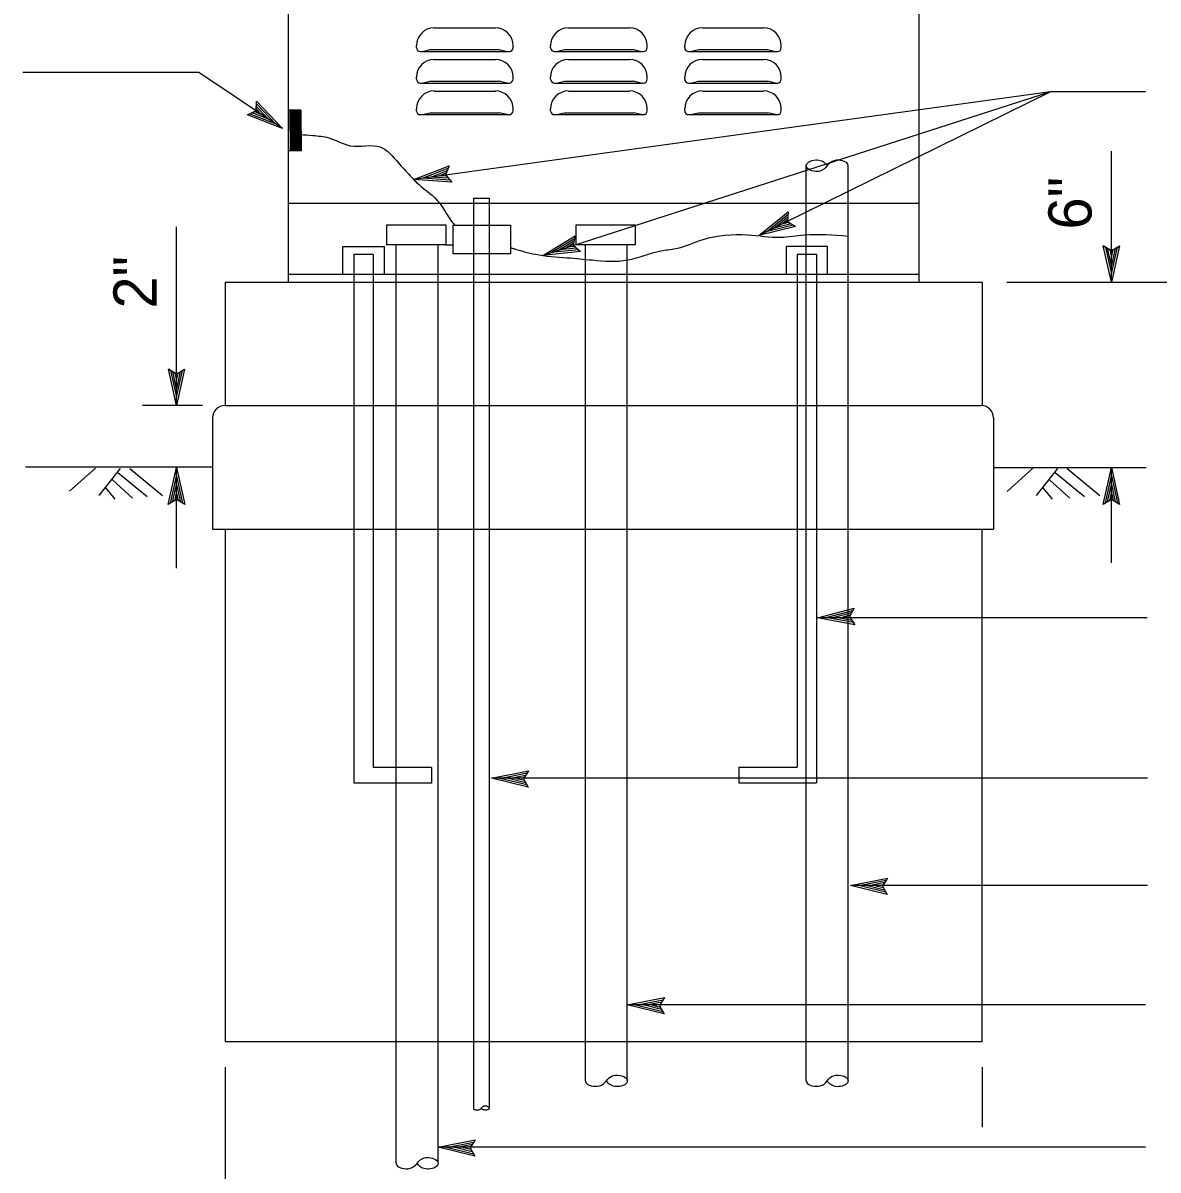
# Model space of a CAD drawing. Extents: x -893 to 867, y -474 to 712.
# Drawn here: x -408.6 to -224.5, y -257.4 to -71.4 of the extents above; entities that cross this region are included whole.
import ezdxf

# ---------------------------------------------------------------- set-up
doc = ezdxf.new("R2010")
doc.units = 0
for name, color, linetype in [('56 Stage 3 Anno', 7, 'Continuous'), ('57 Undefined', 7, 'Continuous'), ('59 Sndwall Anno', 7, 'Continuous'), ('60 Nongeo Data', 7, 'Continuous')]:
    doc.layers.add(name, color=color, linetype=linetype)

msp = doc.modelspace()

# ---------------------------------------------------------------- linework, layer by layer
at = {"layer": '56 Stage 3 Anno'}
for p, q in [((-241.96, -82.59), (-324.33, -109.09)), ((-241.96, -82.59), (-289.31, -105.87)), ((-232.11, -113.46), (-232.11, -92.21)), ((-345.21, -96.82), (-339.49, -94.58)), ((-339.49, -94.58), (-340.07, -96.02)), ((-339.49, -94.58), (-339.49, -94.58)), ((-339.35, -96.9), (-343.85, -96.6)), ((-343.84, -96.6), (-339.66, -94.97)), ((-342.48, -96.39), (-339.79, -95.34)), ((-339.63, -96.58), (-342.48, -96.39)), ((-341.12, -96.18), (-339.96, -95.73)), ((-339.86, -96.27), (-341.12, -96.18)), ((-340.07, -96.02), (-339.08, -97.22)), ((-339.08, -97.22), (-345.21, -96.82)), ((-345.21, -96.82), (-345.21, -96.82)), ((-339.08, -97.22), (-339.08, -97.22)), ((-289.31, -105.87), (-284.52, -102.03)), ((-284.52, -102.03), (-284.65, -103.58)), ((-284.52, -102.03), (-284.52, -102.03)), ((-288.06, -105.26), (-284.57, -102.46)), ((-286.83, -104.66), (-284.57, -102.85)), ((-284.06, -103.98), (-286.83, -104.66)), ((-285.59, -104.05), (-284.63, -103.27)), ((-284.37, -103.75), (-285.59, -104.05)), ((-284.65, -103.58), (-283.34, -104.43)), ((-383.72, -133.46), (-383.72, -104.46)), ((-324.33, -109.09), (-319.06, -105.93)), ((-319.06, -105.93), (-319.4, -107.44)), ((-319.06, -105.93), (-319.06, -105.93)), ((-283.34, -104.43), (-289.31, -105.87)), ((-289.31, -105.87), (-289.31, -105.87)), ((-283.69, -104.2), (-288.07, -105.26)), ((-283.34, -104.43), (-283.34, -104.43)), ((-323.01, -108.64), (-319.17, -106.34)), ((-321.71, -108.22), (-319.23, -106.73)), ((-320.4, -107.78), (-319.34, -107.14)), ((-319.15, -107.65), (-320.4, -107.78)), ((-319.4, -107.44), (-318.22, -108.46)), ((-318.22, -108.46), (-324.33, -109.09)), ((-324.33, -109.09), (-324.33, -109.09)), ((-318.53, -108.19), (-323.02, -108.65)), ((-318.87, -107.92), (-321.71, -108.22)), ((-318.22, -108.46), (-318.22, -108.46)), ((-249.05, -113.46), (-215.88, -113.46)), ((-377.87, -143.45), (-408.2, -143.45)), ((-385.06, -149.5), (-383.72, -143.5)), ((-384.7, -149.29), (-383.72, -144.88)), ((-383.72, -159.81), (-383.72, -143.5)), ((-383.72, -143.5), (-383.72, -143.5)), ((-383.72, -143.5), (-382.39, -149.5)), ((-383.71, -144.89), (-382.75, -149.27)), ((-251.22, -143.46), (-226.48, -143.46)), ((-233.45, -149.46), (-232.11, -143.46)), ((-233.09, -149.24), (-232.11, -144.84)), ((-232.11, -158.93), (-232.11, -143.46)), ((-232.11, -143.46), (-232.11, -143.46)), ((-232.11, -143.46), (-230.78, -149.46)), ((-232.1, -144.85), (-231.14, -149.22)), ((-384.34, -149.05), (-383.72, -146.26)), ((-383.72, -146.26), (-383.09, -149.09)), ((-232.73, -149.01), (-232.11, -146.22)), ((-232.11, -146.22), (-231.48, -149.05)), ((-383.72, -148.7), (-385.06, -149.5)), ((-384, -148.88), (-383.72, -147.65)), ((-383.72, -147.65), (-383.45, -148.85)), ((-382.39, -149.5), (-383.72, -148.7)), ((-232.11, -148.66), (-233.45, -149.46)), ((-232.38, -148.83), (-232.11, -147.6)), ((-232.11, -147.6), (-231.84, -148.81)), ((-230.78, -149.46), (-232.11, -148.66)), ((-385.06, -149.5), (-385.06, -149.5)), ((-382.39, -149.5), (-382.39, -149.5)), ((-233.45, -149.46), (-233.45, -149.46)), ((-230.78, -149.46), (-230.78, -149.46)), ((-279.76, -167.84), (-273.81, -166.3)), ((-278.37, -167.79), (-274.03, -166.67)), ((-277, -167.75), (-274.2, -167.02)), ((-273.81, -166.3), (-274.56, -167.66)), ((-273.81, -166.3), (-273.81, -166.3)), ((-273.71, -168.97), (-279.76, -167.84)), ((-279.76, -167.84), (-279.76, -167.84)), ((-226.29, -167.84), (-279.76, -167.84)), ((-273.94, -168.62), (-278.38, -167.79)), ((-274.19, -168.27), (-277, -167.75)), ((-275.62, -167.7), (-274.42, -167.39)), ((-274.38, -167.93), (-275.62, -167.7)), ((-274.56, -167.66), (-273.71, -168.97)), ((-273.71, -168.97), (-273.71, -168.97)), ((-332.66, -193.87), (-326.63, -192.65)), ((-331.27, -193.89), (-326.87, -193.01)), ((-329.9, -193.92), (-327.06, -193.35)), ((-326.63, -192.65), (-327.46, -193.97)), ((-326.63, -192.65), (-326.63, -192.65)), ((-226.24, -193.87), (-332.66, -193.87)), ((-326.69, -195.32), (-332.66, -193.87)), ((-332.66, -193.87), (-332.66, -193.87)), ((-326.89, -194.96), (-331.28, -193.89)), ((-327.12, -194.6), (-329.9, -193.92)), ((-328.51, -193.95), (-327.3, -193.71)), ((-327.29, -194.25), (-328.51, -193.95)), ((-327.46, -193.97), (-326.69, -195.32)), ((-326.69, -195.32), (-326.69, -195.32)), ((-274.44, -211.24), (-268.41, -210.05)), ((-268.41, -210.05), (-269.24, -211.36)), ((-268.41, -210.05), (-268.41, -210.05)), ((-268.47, -212.72), (-274.44, -211.24)), ((-274.44, -211.24), (-274.44, -211.24)), ((-226.24, -211.24), (-274.44, -211.24)), ((-268.68, -212.35), (-273.06, -211.27)), ((-273.05, -211.27), (-268.65, -210.4)), ((-271.68, -211.3), (-268.84, -210.74)), ((-268.9, -211.99), (-271.68, -211.3)), ((-270.3, -211.34), (-269.08, -211.1)), ((-269.07, -211.64), (-270.3, -211.34)), ((-269.24, -211.36), (-268.47, -212.72)), ((-268.47, -212.72), (-268.47, -212.72)), ((-310.61, -230.62), (-304.58, -229.41)), ((-309.22, -230.65), (-304.82, -229.77)), ((-307.84, -230.68), (-305.01, -230.11)), ((-306.46, -230.71), (-305.25, -230.47)), ((-304.58, -229.41), (-305.41, -230.73)), ((-304.58, -229.41), (-304.58, -229.41)), ((-304.63, -232.08), (-310.61, -230.62)), ((-310.61, -230.62), (-310.61, -230.62)), ((-226.6, -230.62), (-310.61, -230.62)), ((-304.84, -231.72), (-309.23, -230.65)), ((-305.07, -231.36), (-307.84, -230.68)), ((-305.24, -231.01), (-306.46, -230.71)), ((-305.41, -230.73), (-304.63, -232.08)), ((-304.63, -232.08), (-304.63, -232.08)), ((-375.83, -240.7), (-375.83, -279.78)), ((-253.05, -240.7), (-253.05, -250.41)), ((-341.31, -253.7), (-335.29, -252.49)), ((-339.92, -253.72), (-335.53, -252.84)), ((-335.29, -252.49), (-336.11, -253.8)), ((-335.29, -252.49), (-335.29, -252.49)), ((-226.6, -253.7), (-341.31, -253.7)), ((-335.34, -255.16), (-341.31, -253.7)), ((-341.31, -253.7), (-341.31, -253.7)), ((-335.55, -254.8), (-339.93, -253.72)), ((-338.55, -253.75), (-335.71, -253.18)), ((-335.78, -254.43), (-338.55, -253.75)), ((-337.17, -253.78), (-335.95, -253.54)), ((-335.94, -254.08), (-337.17, -253.78)), ((-336.11, -253.8), (-335.34, -255.16)), ((-335.34, -255.16), (-335.34, -255.16))]:
    msp.add_line(p, q, dxfattribs=at)
for points in [[(-366.55, -88.5), (-380.12, -79.45), (-408.62, -79.45)], [(-226.6, -82.59), (-241.96, -82.59), (-345.21, -96.82)]]:
    msp.add_lwpolyline(points, dxfattribs=at)
for points in [[(-370.73, -84.12), (-366.55, -88.5), (-372.19, -86.31), (-371.82, -86.14), (-367.69, -87.74), (-370.75, -84.53), (-370.77, -84.94), (-368.81, -86.99), (-371.46, -85.96), (-371.09, -85.79), (-369.94, -86.23), (-370.8, -85.34), (-370.81, -85.66), (-372.19, -86.31), (-370.81, -85.66)], [(-230.79, -107.55), (-232.11, -113.46), (-233.42, -107.55), (-233.07, -107.76), (-232.11, -112.09), (-231.14, -107.76), (-231.49, -107.97), (-232.1, -110.74), (-232.72, -107.97), (-232.37, -108.18), (-232.1, -109.38), (-231.84, -108.18), (-232.11, -108.34), (-233.42, -107.55), (-232.11, -108.34)], [(-382.4, -127.55), (-383.72, -133.46), (-385.03, -127.55), (-384.68, -127.76), (-383.72, -132.09), (-382.75, -127.76), (-383.1, -127.97), (-383.72, -130.74), (-384.33, -127.97), (-383.98, -128.18), (-383.71, -129.38), (-383.45, -128.18), (-383.72, -128.34), (-385.03, -127.55), (-383.72, -128.34)]]:
    msp.add_lwpolyline(points, close=True, dxfattribs=at)
at = {"layer": '59 Sndwall Anno'}
for p, q in [((-396.85, -143.6), (-401.04, -147.33)), ((-392.87, -143.63), (-396.33, -148.03)), ((-393.21, -144.29), (-388.48, -148.19)), ((-391.26, -143.65), (-385.96, -148.01)), ((-244.84, -143.62), (-249.04, -147.35)), ((-240.87, -143.64), (-244.33, -148.04)), ((-241.21, -144.3), (-236.47, -148.2)), ((-239.26, -143.66), (-233.96, -148.02)), ((-395.23, -146.77), (-393.71, -148.63)), ((-394.08, -145.5), (-390.84, -148.45)), ((-243.22, -146.78), (-241.71, -148.64)), ((-242.08, -145.52), (-238.84, -148.46))]:
    msp.add_line(p, q, dxfattribs=at)
at = {"layer": '60 Nongeo Data'}
for p, q in [((-365.6, 106.53), (-365.6, -113.46)), ((-263.28, -113.46), (-263.28, 106.53)), ((-341.92, -72.21), (-332.01, -72.21)), ((-320.17, -72.21), (-310.26, -72.21)), ((-298.43, -72.21), (-288.52, -72.21)), ((-344.8, -75.41), (-344.8, -75.09)), ((-344.16, -76.05), (-329.77, -76.05)), ((-343.84, -76.05), (-342.56, -75.73)), ((-342.56, -75.73), (-331.37, -75.73)), ((-342.56, -75.73), (-336.3, -75.73)), ((-331.37, -75.73), (-330.09, -76.05)), ((-329.13, -75.41), (-329.13, -75.09)), ((-323.05, -75.41), (-323.05, -75.09)), ((-322.41, -76.05), (-308.02, -76.05)), ((-322.09, -76.05), (-320.81, -75.73)), ((-320.81, -75.73), (-314.56, -75.73)), ((-320.81, -75.73), (-309.62, -75.73)), ((-309.62, -75.73), (-308.35, -76.05)), ((-307.38, -75.41), (-307.38, -75.09)), ((-301.31, -75.41), (-301.31, -75.09)), ((-300.67, -76.05), (-286.28, -76.05)), ((-300.35, -76.05), (-299.07, -75.73)), ((-299.07, -75.73), (-292.81, -75.73)), ((-299.07, -75.73), (-287.88, -75.73)), ((-287.88, -75.73), (-286.6, -76.05)), ((-285.64, -75.41), (-285.64, -75.09)), ((-341.92, -77.33), (-332.01, -77.33)), ((-320.17, -77.33), (-310.26, -77.33)), ((-298.43, -77.33), (-288.52, -77.33)), ((-344.8, -80.53), (-344.8, -80.2)), ((-344.16, -81.17), (-329.77, -81.17)), ((-343.84, -81.17), (-342.56, -80.84)), ((-342.56, -80.84), (-331.37, -80.84)), ((-330.09, -81.17), (-331.37, -80.84)), ((-329.13, -80.53), (-329.13, -80.2)), ((-323.05, -80.53), (-323.05, -80.2)), ((-322.41, -81.17), (-308.02, -81.17)), ((-322.09, -81.17), (-320.81, -80.84)), ((-320.81, -80.84), (-309.62, -80.84)), ((-308.35, -81.17), (-309.62, -80.84)), ((-307.38, -80.53), (-307.38, -80.2)), ((-301.31, -80.53), (-301.31, -80.2)), ((-300.67, -81.17), (-286.28, -81.17)), ((-300.35, -81.17), (-299.07, -80.84)), ((-299.07, -80.84), (-287.88, -80.84)), ((-286.6, -81.17), (-287.88, -80.84)), ((-285.64, -80.53), (-285.64, -80.2)), ((-341.92, -82.45), (-332.01, -82.45)), ((-320.17, -82.45), (-310.26, -82.45)), ((-298.43, -82.45), (-288.52, -82.45)), ((-344.8, -85.64), (-344.8, -85.32)), ((-329.13, -85.64), (-329.13, -85.32)), ((-323.05, -85.64), (-323.05, -85.32)), ((-307.38, -85.64), (-307.38, -85.32)), ((-301.31, -85.64), (-301.31, -85.32)), ((-285.64, -85.64), (-285.64, -85.32)), ((-363.53, -85.57), (-365.51, -85.57)), ((-365.32, -85.57), (-365.3, -92.14)), ((-365.12, -85.57), (-365.1, -92.14)), ((-364.92, -85.57), (-364.9, -92.14)), ((-364.72, -85.57), (-364.7, -92.14)), ((-364.52, -85.57), (-364.5, -92.14)), ((-364.32, -85.57), (-364.3, -92.14)), ((-364.12, -85.57), (-364.11, -92.14)), ((-363.92, -85.57), (-363.91, -92.14)), ((-363.73, -85.57), (-363.71, -92.14)), ((-363.53, -85.57), (-363.51, -92.14)), ((-344.16, -86.28), (-329.77, -86.28)), ((-343.84, -86.28), (-342.56, -85.96)), ((-342.56, -85.96), (-331.37, -85.96)), ((-330.09, -86.28), (-331.37, -85.96)), ((-322.41, -86.28), (-308.02, -86.28)), ((-322.09, -86.28), (-320.81, -85.96)), ((-320.81, -85.96), (-309.62, -85.96)), ((-308.35, -86.28), (-309.62, -85.96)), ((-300.67, -86.28), (-286.28, -86.28)), ((-300.35, -86.28), (-299.07, -85.96)), ((-299.07, -85.96), (-287.88, -85.96)), ((-286.6, -86.28), (-287.88, -85.96)), ((-363.51, -92.14), (-365.49, -92.14)), ((-281.59, -242.94), (-281.59, -94.56)), ((-274.8, -242.93), (-274.8, -94.55)), ((-335.57, -99.82), (-333.02, -99.82)), ((-335.57, -99.82), (-335.57, -247.35)), ((-333.02, -99.82), (-333.02, -247.33)), ((-263.28, -100.67), (-365.6, -100.67)), ((-349.61, -107.37), (-349.61, -104.17)), ((-349.61, -104.17), (-340.02, -104.17)), ((-340.02, -104.17), (-340.02, -107.37)), ((-318.92, -104.17), (-309.33, -104.17)), ((-318.92, -107.37), (-318.92, -104.17)), ((-309.33, -104.17), (-309.33, -107.37)), ((-356.74, -112.08), (-356.74, -107.67)), ((-356.74, -107.67), (-350.05, -107.67)), ((-350.05, -107.67), (-350.05, -112.08)), ((-340.02, -107.37), (-349.61, -107.37)), ((-348.1, -256.29), (-348.1, -107.37)), ((-341.31, -256.18), (-341.31, -107.37)), ((-340.02, -107.37), (-338.9, -107.41)), ((-309.33, -107.37), (-318.92, -107.37)), ((-317.41, -242.94), (-317.41, -107.37)), ((-310.61, -242.93), (-310.61, -107.37)), ((-278.16, -107.64), (-284.86, -107.64)), ((-284.86, -107.64), (-284.86, -112.05)), ((-278.16, -112.05), (-278.16, -107.64)), ((-351.82, -108.93), (-354.97, -108.93)), ((-354.97, -108.93), (-354.97, -194.64)), ((-351.82, -108.93), (-351.82, -115.21)), ((-351.82, -108.93), (-351.82, -192.12)), ((-283.08, -108.9), (-279.93, -108.9)), ((-283.08, -108.9), (-283.08, -192.09)), ((-279.93, -108.9), (-279.93, -194.61)), ((-263.28, -112.18), (-365.6, -112.18)), ((-375.83, -113.46), (-253.05, -113.46)), ((-375.83, -113.46), (-375.83, -133.46)), ((-253.05, -113.46), (-253.05, -133.47)), ((-379.52, -133.46), (-389.24, -133.46)), ((-375.83, -133.46), (-253.22, -133.46)), ((-377.87, -135.46), (-377.87, -153.46)), ((-251.22, -135.46), (-251.22, -153.46)), ((-377.87, -153.46), (-251.22, -153.46)), ((-375.83, -153.46), (-375.83, -236.55)), ((-253.05, -236.55), (-253.05, -153.46)), ((-342.37, -192.12), (-351.82, -192.12)), ((-342.37, -192.12), (-342.37, -194.64)), ((-292.54, -192.09), (-283.08, -192.09)), ((-292.54, -192.09), (-292.54, -194.61)), ((-342.37, -194.64), (-354.97, -194.64)), ((-292.54, -194.61), (-279.93, -194.61)), ((-375.83, -236.55), (-253.05, -236.55))]:
    msp.add_line(p, q, dxfattribs=at)
for points in [[(-274.8, -94.55), (-274.81, -94.46), (-274.89, -94.27), (-275.03, -94.11), (-275.2, -93.98), (-275.42, -93.87), (-275.72, -93.76), (-276.07, -93.7), (-276.38, -93.67), (-276.73, -93.68), (-277.08, -93.75), (-277.41, -93.88), (-277.74, -94.08), (-277.96, -94.27), (-278.19, -94.54), (-278.42, -94.85), (-278.65, -95.07), (-279, -95.29), (-279.36, -95.43), (-279.61, -95.48), (-280.04, -95.49), (-280.39, -95.45), (-280.7, -95.38), (-280.94, -95.29), (-281.19, -95.16), (-281.4, -95), (-281.5, -94.86), (-281.57, -94.72), (-281.6, -94.55), (-281.57, -94.37), (-281.5, -94.23), (-281.41, -94.12), (-281.24, -93.97), (-281.03, -93.85), (-280.87, -93.78), (-280.62, -93.7), (-280.34, -93.64), (-280.06, -93.61), (-279.83, -93.61), (-279.55, -93.64), (-279.33, -93.7), (-279.08, -93.79), (-278.96, -93.83), (-278.8, -93.94), (-278.68, -94.03), (-278.5, -94.18), (-278.36, -94.33), (-278.27, -94.45), (-278.2, -94.54)], [(-317.41, -242.92), (-317.4, -243.02), (-317.32, -243.21), (-317.18, -243.37), (-317.01, -243.49), (-316.78, -243.61), (-316.48, -243.71), (-316.13, -243.78), (-315.82, -243.8), (-315.48, -243.8), (-315.13, -243.73), (-314.79, -243.6), (-314.46, -243.39), (-314.25, -243.21), (-314.01, -242.94), (-313.79, -242.63), (-313.56, -242.41), (-313.2, -242.18), (-312.84, -242.05), (-312.59, -242), (-312.16, -241.99), (-311.81, -242.03), (-311.5, -242.1), (-311.26, -242.18), (-311.01, -242.32), (-310.81, -242.48), (-310.7, -242.61), (-310.64, -242.75), (-310.61, -242.93), (-310.64, -243.1), (-310.71, -243.24), (-310.8, -243.36), (-310.96, -243.5), (-311.17, -243.62), (-311.33, -243.69), (-311.58, -243.77), (-311.86, -243.83), (-312.14, -243.86), (-312.37, -243.86), (-312.66, -243.83), (-312.88, -243.78), (-313.12, -243.69), (-313.24, -243.64), (-313.4, -243.54), (-313.53, -243.45), (-313.71, -243.29), (-313.84, -243.15), (-313.94, -243.03), (-314, -242.93)], [(-281.6, -242.93), (-281.59, -243.02), (-281.51, -243.21), (-281.37, -243.37), (-281.2, -243.5), (-280.98, -243.61), (-280.67, -243.71), (-280.32, -243.78), (-280.01, -243.81), (-279.67, -243.8), (-279.32, -243.73), (-278.98, -243.6), (-278.65, -243.4), (-278.44, -243.21), (-278.21, -242.94), (-277.98, -242.63), (-277.75, -242.41), (-277.39, -242.19), (-277.03, -242.05), (-276.78, -242), (-276.35, -241.99), (-276, -242.03), (-275.69, -242.1), (-275.45, -242.19), (-275.2, -242.32), (-275, -242.48), (-274.89, -242.61), (-274.83, -242.76), (-274.8, -242.93), (-274.83, -243.11), (-274.9, -243.25), (-274.99, -243.36), (-275.16, -243.5), (-275.36, -243.63), (-275.52, -243.7), (-275.78, -243.78), (-276.05, -243.83), (-276.33, -243.86), (-276.56, -243.87), (-276.85, -243.84), (-277.07, -243.78), (-277.31, -243.69), (-277.44, -243.64), (-277.59, -243.54), (-277.72, -243.45), (-277.9, -243.3), (-278.03, -243.15), (-278.13, -243.03), (-278.19, -242.93)], [(-335.57, -247.33), (-335.57, -247.37), (-335.54, -247.44), (-335.48, -247.5), (-335.42, -247.55), (-335.34, -247.59), (-335.23, -247.63), (-335.09, -247.65), (-334.98, -247.66), (-334.84, -247.66), (-334.72, -247.64), (-334.59, -247.58), (-334.46, -247.51), (-334.38, -247.44), (-334.3, -247.34), (-334.21, -247.22), (-334.12, -247.14), (-333.99, -247.06), (-333.86, -247), (-333.76, -246.99), (-333.6, -246.98), (-333.47, -247), (-333.35, -247.02), (-333.26, -247.06), (-333.17, -247.11), (-333.09, -247.17), (-333.05, -247.22), (-333.03, -247.27), (-333.02, -247.33), (-333.03, -247.4), (-333.05, -247.46), (-333.09, -247.49), (-333.15, -247.55), (-333.23, -247.6), (-333.29, -247.62), (-333.38, -247.65), (-333.49, -247.67), (-333.59, -247.69), (-333.68, -247.69), (-333.79, -247.68), (-333.87, -247.65), (-333.96, -247.62), (-334.01, -247.6), (-334.07, -247.56), (-334.12, -247.53), (-334.18, -247.47), (-334.23, -247.42), (-334.27, -247.37), (-334.29, -247.33)], [(-348.1, -256.29), (-348.09, -256.39), (-348.01, -256.58), (-347.87, -256.74), (-347.7, -256.86), (-347.48, -256.98), (-347.18, -257.08), (-346.83, -257.15), (-346.52, -257.17), (-346.17, -257.17), (-345.82, -257.1), (-345.49, -256.97), (-345.16, -256.76), (-344.95, -256.58), (-344.71, -256.31), (-344.48, -256), (-344.25, -255.78), (-343.9, -255.55), (-343.54, -255.42), (-343.29, -255.37), (-342.86, -255.36), (-342.51, -255.4), (-342.2, -255.47), (-341.96, -255.55), (-341.71, -255.69), (-341.51, -255.85), (-341.4, -255.98), (-341.33, -256.12), (-341.3, -256.3), (-341.34, -256.48), (-341.41, -256.62), (-341.5, -256.73), (-341.66, -256.87), (-341.87, -257), (-342.03, -257.07), (-342.28, -257.15), (-342.56, -257.2), (-342.84, -257.23), (-343.07, -257.24), (-343.35, -257.2), (-343.57, -257.15), (-343.82, -257.06), (-343.94, -257.01), (-344.1, -256.91), (-344.23, -256.82), (-344.4, -256.66), (-344.54, -256.52), (-344.63, -256.4), (-344.7, -256.3)]]:
    msp.add_lwpolyline(points, dxfattribs=at)
msp.add_lwpolyline([(-338.87, -104.19), (-329.57, -104.19), (-329.57, -108.84), (-338.87, -108.84)], close=True, dxfattribs=at)
for centre, radius, start, end in [((-341.92, -75.09), 2.88, 90, 180), ((-332.01, -75.09), 2.88, 0, 90), ((-320.18, -75.09), 2.88, 90, 180), ((-310.26, -75.09), 2.88, 0, 90), ((-298.43, -75.09), 2.88, 90, 180), ((-288.52, -75.09), 2.88, 0, 90), ((-344.16, -75.41), 0.64, 180, 270), ((-329.77, -75.41), 0.64, 270, 0), ((-322.41, -75.41), 0.64, 180, 270), ((-308.03, -75.41), 0.64, 270, 0), ((-300.67, -75.41), 0.64, 180, 270), ((-286.28, -75.41), 0.64, 270, 0), ((-341.92, -80.2), 2.88, 90, 180), ((-332.01, -80.2), 2.88, 0, 90), ((-320.18, -80.2), 2.88, 90, 180), ((-310.26, -80.2), 2.88, 0, 90), ((-298.43, -80.2), 2.88, 90, 180), ((-288.52, -80.2), 2.88, 0, 90), ((-344.16, -80.52), 0.64, 180, 270), ((-329.77, -80.52), 0.64, 270, 0), ((-322.41, -80.52), 0.64, 180, 270), ((-308.03, -80.52), 0.64, 270, 0), ((-300.67, -80.52), 0.64, 180, 270), ((-286.28, -80.52), 0.64, 270, 0), ((-341.92, -85.32), 2.88, 90, 180), ((-332.01, -85.32), 2.88, 0, 90), ((-320.18, -85.32), 2.88, 90, 180), ((-310.26, -85.32), 2.88, 0, 90), ((-298.43, -85.32), 2.88, 90, 180), ((-288.52, -85.32), 2.88, 0, 90), ((-344.16, -85.64), 0.64, 180, 270), ((-329.77, -85.64), 0.64, 270, 0), ((-322.41, -85.64), 0.64, 180, 270), ((-308.03, -85.64), 0.64, 270, 0), ((-300.67, -85.64), 0.64, 180, 270), ((-286.28, -85.64), 0.64, 270, 0), ((-375.87, -135.46), 2, 90, 180), ((-253.22, -135.46), 2, 0, 90)]:
    msp.add_arc(centre, radius, start, end, dxfattribs=at)
for points in [[(-363.64, -89.48), (-361.6, -89.66), (-359.01, -90.03), (-355.49, -91.33), (-350.68, -91.52), (-347.72, -94.11), (-345.87, -96.14), (-344.39, -97.62), (-341.06, -100.59), (-339.4, -103.18), (-338.62, -104.19)], [(-329.52, -107.85), (-329.04, -107.99), (-325.52, -108.92), (-320.34, -109.47), (-316.27, -109.84), (-310.54, -109.84), (-305.17, -108.36), (-302.76, -107.99), (-298.32, -106.51), (-291.11, -105.77), (-285.74, -106.14), (-281.86, -105.77), (-274.86, -105.96)]]:
    msp.add_spline(points, degree=3, dxfattribs=at)

# ---------------------------------------------------------------- texts
at = {"layer": '57 Undefined'}
for s, p in [('6"', (-235.33, -104.9)), ('2"', (-386.95, -117.72))]:
    msp.add_text(s, height=7, rotation=90, dxfattribs=at).set_placement(p)

doc.saveas('drawing.dxf')
